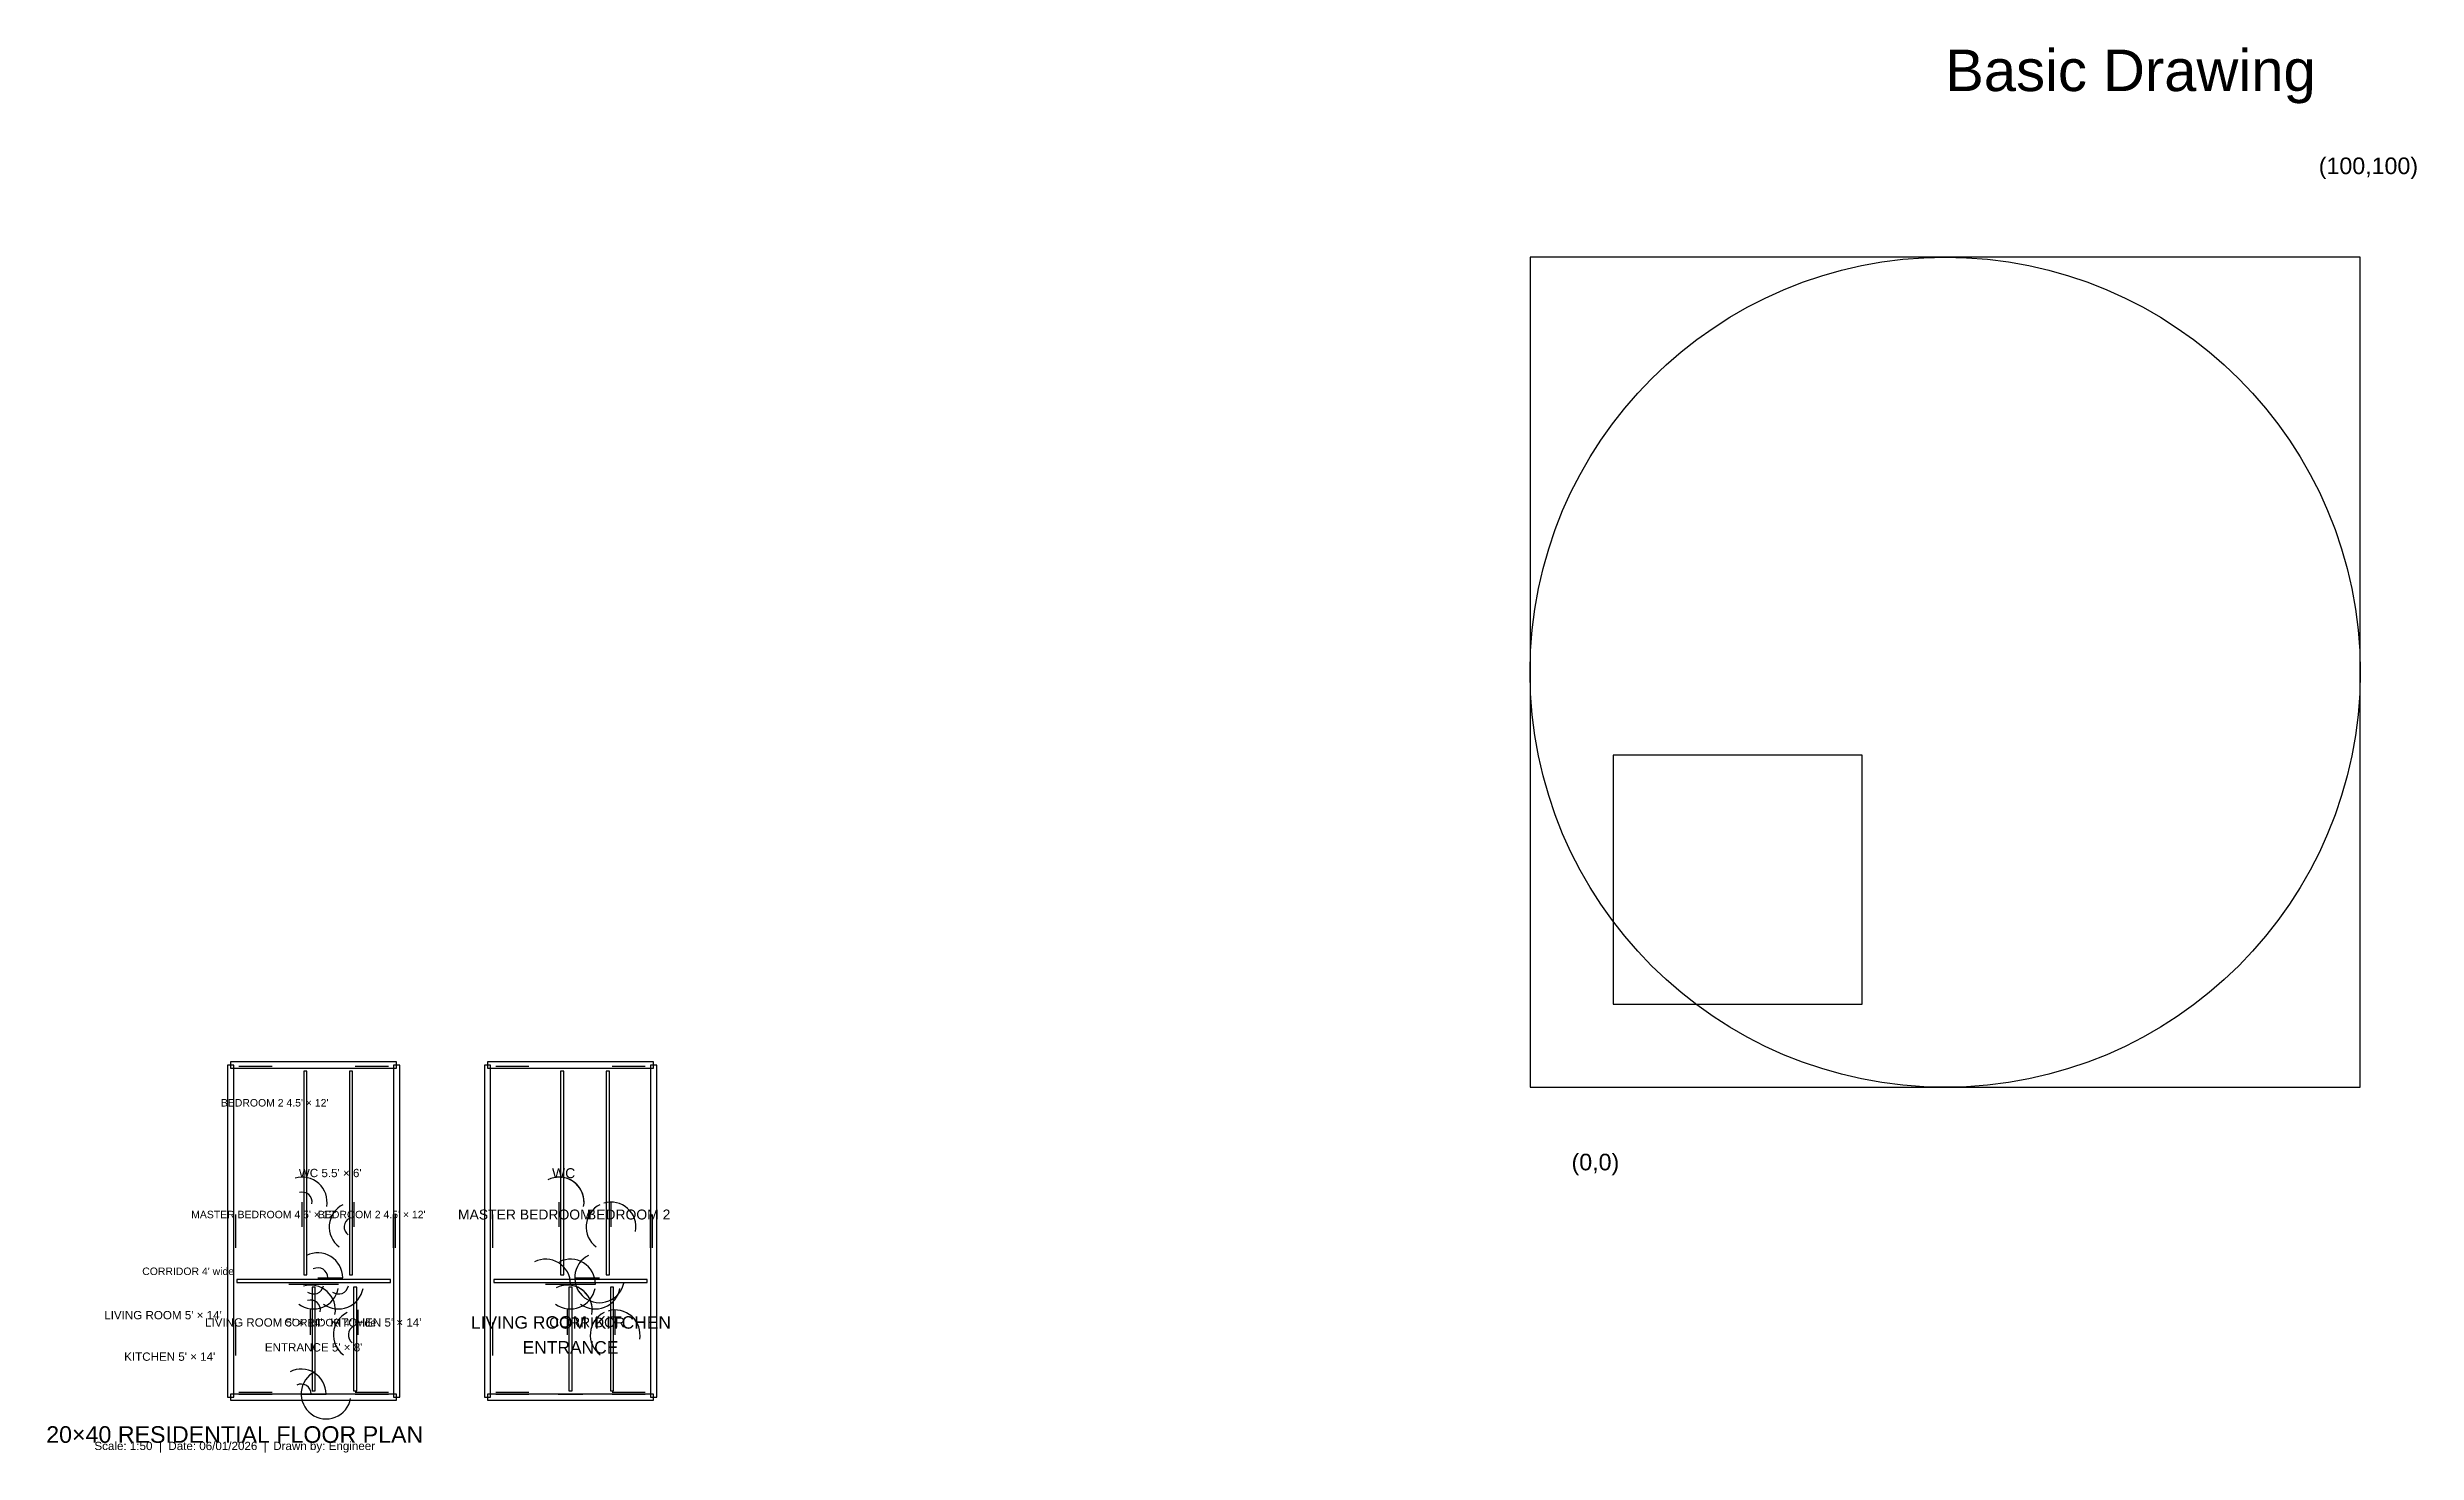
# Model space of a CAD drawing. Header units: inches. Extents: x -22 to 263, y -7 to 163.
import ezdxf
from ezdxf.enums import TextEntityAlignment as Align

# ---------------------------------------------------------------- set-up
doc = ezdxf.new("R2010")
doc.units = ezdxf.units.IN
doc.header["$MEASUREMENT"] = 0
for name, color, linetype in [('DOORS', 3, 'Continuous'), ('PARTITION', 4, 'Continuous'), ('TEXT', 7, 'Continuous'), ('TITLEBLOCK', 7, 'Continuous'), ('WALLS', 1, 'Continuous'), ('WINDOWS', 5, 'Continuous')]:
    doc.layers.add(name, color=color, linetype=linetype)
doc.styles.get("Standard").update_dxf_attribs({"font": 'arial.ttf'})

msp = doc.modelspace()

# ---------------------------------------------------------------- linework, layer by layer
for p, q in [((256.51, 137.32), (156.51, 137.32)), ((156.51, 137.32), (156.51, 37.32)), ((256.51, 137.32), (156.51, 137.32)), ((156.51, 137.32), (156.51, 37.32)), ((256.51, 137.32), (156.51, 137.32)), ((156.51, 137.32), (156.51, 37.32)), ((256.51, 137.32), (156.51, 137.32)), ((156.51, 137.32), (156.51, 37.32)), ((256.51, 37.32), (256.51, 137.32)), ((256.51, 37.32), (256.51, 137.32)), ((256.51, 37.32), (256.51, 137.32)), ((256.51, 37.32), (256.51, 137.32)), ((196.51, 77.32), (166.51, 77.32)), ((166.51, 77.32), (166.51, 47.32)), ((196.51, 77.32), (166.51, 77.32)), ((166.51, 77.32), (166.51, 47.32)), ((196.51, 77.32), (166.51, 77.32)), ((166.51, 77.32), (166.51, 47.32)), ((196.51, 47.32), (196.51, 77.32)), ((196.51, 47.32), (196.51, 77.32)), ((196.51, 47.32), (196.51, 77.32)), ((166.51, 47.32), (196.51, 47.32)), ((166.51, 47.32), (196.51, 47.32)), ((166.51, 47.32), (196.51, 47.32)), ((156.51, 37.32), (256.51, 37.32)), ((156.51, 37.32), (256.51, 37.32)), ((156.51, 37.32), (256.51, 37.32)), ((156.51, 37.32), (256.51, 37.32))]:
    msp.add_line(p, q)
msp.add_circle((206.51, 87.32), 50)
msp.add_circle((206.51, 87.32), 50)
msp.add_circle((206.51, 87.32), 50)
msp.add_circle((206.51, 87.32), 50)
at = {"layer": 'DOORS', "color": 3}
for p, q in [((8.62, 20.5), (8.62, 23.5)), ((8.62, 20.5), (8.62, 23.5)), ((14.88, 20.5), (14.88, 23.5)), ((14.88, 20.5), (14.88, 23.5)), ((39.57, 20.5), (39.57, 23.5)), ((39.57, 20.5), (39.57, 23.5)), ((45.82, 20.5), (45.82, 23.5)), ((45.82, 20.5), (45.82, 23.5)), ((10.5, 14.38), (13.5, 14.38)), ((10.5, 14.38), (13.5, 14.38)), ((41.44, 14.38), (44.44, 14.38)), ((41.44, 14.38), (44.44, 14.38)), ((7, 13.62), (10, 13.62)), ((7, 13.62), (10, 13.62)), ((10, 13.62), (13, 13.62)), ((10, 13.62), (13, 13.62)), ((37.94, 13.62), (40.94, 13.62)), ((37.94, 13.62), (40.94, 13.62)), ((40.94, 13.62), (43.94, 13.62)), ((40.94, 13.62), (43.94, 13.62)), ((9.62, 7.5), (9.62, 10.5)), ((9.62, 7.5), (9.62, 10.5)), ((15.38, 7.5), (15.38, 10.5)), ((15.38, 7.5), (15.38, 10.5)), ((40.57, 7.5), (40.57, 10.5)), ((40.57, 7.5), (40.57, 10.5)), ((46.32, 7.5), (46.32, 10.5)), ((46.32, 7.5), (46.32, 10.5)), ((8.5, 0.38), (11.5, 0.38)), ((8.5, 0.38), (11.5, 0.38)), ((39.44, 0.38), (42.44, 0.38)), ((39.44, 0.38), (42.44, 0.38))]:
    msp.add_line(p, q, dxfattribs=at)
for centre, radius, start, end in [((8.62, 23.5), 3, 349.8605, 106.4806), ((39.57, 23.5), 3, 349.8605, 106.4806), ((8.62, 23.5), 1.2, 349.8605, 106.4806), ((14.88, 20.5), 3, 116.6202, 233.2403), ((45.82, 20.5), 3, 116.6202, 233.2403), ((14.88, 20.5), 1.2, 116.6202, 233.2403), ((10.5, 14.38), 3, 0, 116.6202), ((10.5, 14.38), 1.2, 0, 116.6202), ((37.94, 13.62), 3, 0, 116.6202), ((40.94, 13.62), 3, 0, 116.6202), ((10, 13.62), 3, 233.2403, 349.8605), ((9.62, 10.5), 3, 349.8605, 106.4806), ((10, 13.62), 1.2, 233.2403, 349.8605), ((9.62, 10.5), 1.2, 349.8605, 106.4806), ((13, 13.62), 3, 233.2403, 349.8605), ((13, 13.62), 1.2, 233.2403, 349.8605), ((40.57, 10.5), 3, 349.8605, 106.4806), ((44.44, 14.38), 3, 233.2403, 349.8605), ((15.38, 7.5), 3, 116.6202, 233.2403), ((15.38, 7.5), 1.2, 116.6202, 233.2403), ((46.32, 7.5), 3, 116.6202, 233.2403), ((8.5, 0.38), 3, 0, 116.6202), ((8.5, 0.38), 1.2, 0, 116.6202), ((11.5, 0.38), 3, 233.2403, 349.8605)]:
    msp.add_arc(centre, radius, start, end, dxfattribs=at)
at = {"layer": 'DOORS'}
for centre, start, end in [((39.57, 23.5), 0, 116.6202), ((45.82, 20.5), 349.8605, 106.4806), ((44.44, 14.38), 116.6202, 233.2403), ((40.94, 13.62), 233.2403, 349.8605), ((40.57, 10.5), 0, 116.6202), ((43.94, 13.62), 233.2403, 349.8605), ((46.32, 7.5), 349.8605, 106.4806), ((11.5, 0.38), 116.6202, 233.2403)]:
    msp.add_arc(centre, 3, start, end, dxfattribs=at)
at = {"layer": 'PARTITION'}
for p, q in [((9.19, 39.25), (8.81, 39.25)), ((8.81, 39.25), (8.81, 14.75)), ((9.19, 39.25), (8.81, 39.25)), ((8.81, 39.25), (8.81, 14.75)), ((9.19, 14.75), (9.19, 39.25)), ((9.19, 14.75), (9.19, 39.25)), ((14.69, 39.25), (14.31, 39.25)), ((14.31, 39.25), (14.31, 14.75)), ((14.69, 39.25), (14.31, 39.25)), ((14.31, 39.25), (14.31, 14.75)), ((14.69, 14.75), (14.69, 39.25)), ((14.69, 14.75), (14.69, 39.25)), ((40.13, 39.25), (39.75, 39.25)), ((39.75, 39.25), (39.75, 14.75)), ((40.13, 39.25), (39.75, 39.25)), ((39.75, 39.25), (39.75, 14.75)), ((40.13, 14.75), (40.13, 39.25)), ((40.13, 14.75), (40.13, 39.25)), ((45.63, 39.25), (45.25, 39.25)), ((45.25, 39.25), (45.25, 14.75)), ((45.63, 39.25), (45.25, 39.25)), ((45.25, 39.25), (45.25, 14.75)), ((45.63, 14.75), (45.63, 39.25)), ((45.63, 14.75), (45.63, 39.25)), ((8.81, 14.75), (9.19, 14.75)), ((8.81, 14.75), (9.19, 14.75)), ((14.31, 14.75), (14.69, 14.75)), ((14.31, 14.75), (14.69, 14.75)), ((39.75, 14.75), (40.13, 14.75)), ((39.75, 14.75), (40.13, 14.75)), ((45.25, 14.75), (45.63, 14.75)), ((45.25, 14.75), (45.63, 14.75)), ((19.25, 14.19), (0.75, 14.19)), ((0.75, 14.19), (0.75, 13.81)), ((19.25, 14.19), (0.75, 14.19)), ((0.75, 14.19), (0.75, 13.81)), ((0.75, 13.81), (19.25, 13.81)), ((0.75, 13.81), (19.25, 13.81)), ((10.19, 13.25), (9.81, 13.25)), ((9.81, 13.25), (9.81, 0.75)), ((10.19, 13.25), (9.81, 13.25)), ((9.81, 13.25), (9.81, 0.75)), ((10.19, 0.75), (10.19, 13.25)), ((10.19, 0.75), (10.19, 13.25)), ((15.19, 13.25), (14.81, 13.25)), ((14.81, 13.25), (14.81, 0.75)), ((15.19, 13.25), (14.81, 13.25)), ((14.81, 13.25), (14.81, 0.75)), ((15.19, 0.75), (15.19, 13.25)), ((15.19, 0.75), (15.19, 13.25)), ((19.25, 13.81), (19.25, 14.19)), ((19.25, 13.81), (19.25, 14.19)), ((50.19, 14.19), (31.69, 14.19)), ((31.69, 14.19), (31.69, 13.81)), ((50.19, 14.19), (31.69, 14.19)), ((31.69, 14.19), (31.69, 13.81)), ((31.69, 13.81), (50.19, 13.81)), ((31.69, 13.81), (50.19, 13.81)), ((41.13, 13.25), (40.75, 13.25)), ((40.75, 13.25), (40.75, 0.75)), ((41.13, 13.25), (40.75, 13.25)), ((40.75, 13.25), (40.75, 0.75)), ((41.13, 0.75), (41.13, 13.25)), ((41.13, 0.75), (41.13, 13.25)), ((46.13, 13.25), (45.75, 13.25)), ((45.75, 13.25), (45.75, 0.75)), ((46.13, 13.25), (45.75, 13.25)), ((45.75, 13.25), (45.75, 0.75)), ((46.13, 0.75), (46.13, 13.25)), ((46.13, 0.75), (46.13, 13.25)), ((50.19, 13.81), (50.19, 14.19)), ((50.19, 13.81), (50.19, 14.19)), ((9.81, 0.75), (10.19, 0.75)), ((9.81, 0.75), (10.19, 0.75)), ((14.81, 0.75), (15.19, 0.75)), ((14.81, 0.75), (15.19, 0.75)), ((40.75, 0.75), (41.13, 0.75)), ((40.75, 0.75), (41.13, 0.75)), ((45.75, 0.75), (46.13, 0.75)), ((45.75, 0.75), (46.13, 0.75))]:
    msp.add_line(p, q, dxfattribs=at)
at = {"layer": 'WALLS'}
for p, q in [((-0.38, 40), (-0.38, 0)), ((0.38, 40), (-0.38, 40)), ((-0.38, 40), (-0.38, 0)), ((0.38, 40), (-0.38, 40)), ((20, 40.38), (0, 40.38)), ((0, 40.38), (0, 39.62)), ((20, 40.38), (0, 40.38)), ((0, 40.38), (0, 39.62)), ((0.38, 0), (0.38, 40)), ((0.38, 0), (0.38, 40)), ((20.38, 40), (19.62, 40)), ((19.62, 40), (19.62, 0)), ((20.38, 40), (19.62, 40)), ((19.62, 40), (19.62, 0)), ((20, 39.62), (20, 40.38)), ((20, 39.62), (20, 40.38)), ((20.38, 0), (20.38, 40)), ((20.38, 0), (20.38, 40)), ((30.57, 40), (30.57, 0)), ((31.32, 40), (30.57, 40)), ((30.57, 40), (30.57, 0)), ((31.32, 40), (30.57, 40)), ((50.94, 40.38), (30.94, 40.38)), ((30.94, 40.38), (30.94, 39.62)), ((50.94, 40.38), (30.94, 40.38)), ((30.94, 40.38), (30.94, 39.62)), ((31.32, 0), (31.32, 40)), ((31.32, 0), (31.32, 40)), ((51.32, 40), (50.57, 40)), ((50.57, 40), (50.57, 0)), ((51.32, 40), (50.57, 40)), ((50.57, 40), (50.57, 0)), ((50.94, 39.62), (50.94, 40.38)), ((50.94, 39.62), (50.94, 40.38)), ((51.32, 0), (51.32, 40)), ((51.32, 0), (51.32, 40)), ((0, 39.62), (20, 39.62)), ((0, 39.62), (20, 39.62)), ((30.94, 39.62), (50.94, 39.62)), ((30.94, 39.62), (50.94, 39.62)), ((-0.38, 0), (0.38, 0)), ((-0.38, 0), (0.38, 0)), ((20, 0.38), (0, 0.38)), ((0, 0.38), (0, -0.38)), ((20, 0.38), (0, 0.38)), ((0, 0.38), (0, -0.38)), ((19.62, 0), (20.38, 0)), ((19.62, 0), (20.38, 0)), ((20, -0.38), (20, 0.38)), ((20, -0.38), (20, 0.38)), ((30.57, 0), (31.32, 0)), ((30.57, 0), (31.32, 0)), ((50.94, 0.38), (30.94, 0.38)), ((30.94, 0.38), (30.94, -0.38)), ((50.94, 0.38), (30.94, 0.38)), ((30.94, 0.38), (30.94, -0.38)), ((50.57, 0), (51.32, 0)), ((50.57, 0), (51.32, 0)), ((50.94, -0.38), (50.94, 0.38)), ((50.94, -0.38), (50.94, 0.38)), ((0, -0.38), (20, -0.38)), ((0, -0.38), (20, -0.38)), ((30.94, -0.38), (50.94, -0.38)), ((30.94, -0.38), (50.94, -0.38))]:
    msp.add_line(p, q, dxfattribs=at)
at = {"layer": 'WINDOWS', "color": 5}
for p, q in [((1, 39.88), (5, 39.88)), ((1, 39.88), (5, 39.88)), ((1, 39.62), (5, 39.62)), ((1, 39.62), (5, 39.62)), ((15, 39.88), (19, 39.88)), ((15, 39.88), (19, 39.88)), ((15, 39.62), (19, 39.62)), ((15, 39.62), (19, 39.62)), ((31.94, 39.88), (35.94, 39.88)), ((31.94, 39.88), (35.94, 39.88)), ((31.94, 39.62), (35.94, 39.62)), ((31.94, 39.62), (35.94, 39.62)), ((45.94, 39.88), (49.94, 39.88)), ((45.94, 39.88), (49.94, 39.88)), ((45.94, 39.62), (49.94, 39.62)), ((45.94, 39.62), (49.94, 39.62)), ((0.38, 18), (0.38, 22)), ((0.38, 18), (0.38, 22)), ((0.62, 18), (0.62, 22)), ((0.62, 18), (0.62, 22)), ((19.62, 18), (19.62, 22)), ((19.62, 18), (19.62, 22)), ((19.88, 18), (19.88, 22)), ((19.88, 18), (19.88, 22)), ((31.32, 18), (31.32, 22)), ((31.32, 18), (31.32, 22)), ((31.57, 18), (31.57, 22)), ((31.57, 18), (31.57, 22)), ((50.57, 18), (50.57, 22)), ((50.57, 18), (50.57, 22)), ((50.82, 18), (50.82, 22)), ((50.82, 18), (50.82, 22)), ((0.38, 5), (0.38, 9)), ((0.38, 5), (0.38, 9)), ((0.62, 5), (0.62, 9)), ((0.62, 5), (0.62, 9)), ((31.32, 5), (31.32, 9)), ((31.32, 5), (31.32, 9)), ((31.57, 5), (31.57, 9)), ((31.57, 5), (31.57, 9)), ((1, 0.62), (5, 0.62)), ((1, 0.62), (5, 0.62)), ((1, 0.38), (5, 0.38)), ((1, 0.38), (5, 0.38)), ((15, 0.62), (19, 0.62)), ((15, 0.62), (19, 0.62)), ((15, 0.38), (19, 0.38)), ((15, 0.38), (19, 0.38)), ((31.94, 0.62), (35.94, 0.62)), ((31.94, 0.62), (35.94, 0.62)), ((31.94, 0.38), (35.94, 0.38)), ((31.94, 0.38), (35.94, 0.38)), ((45.94, 0.62), (49.94, 0.62)), ((45.94, 0.62), (49.94, 0.62)), ((45.94, 0.38), (49.94, 0.38)), ((45.94, 0.38), (49.94, 0.38))]:
    msp.add_line(p, q, dxfattribs=at)

# ---------------------------------------------------------------- texts
for s, height, p in [('Basic Drawing', 5, (206.51, 157.32)), ('Basic Drawing', 5, (206.51, 157.32)), ('(100,100)', 2, (251.51, 147.32)), ('(100,100)', 2, (251.51, 147.32)), ('(0,0)', 2, (161.51, 27.32)), ('(0,0)', 2, (161.51, 27.32))]:
    msp.add_text(s, height=height).set_placement(p)
at = {"layer": 'TEXT', "color": 7}
for s, height, p in [("BEDROOM 2^J4.5' × 12'", 0.9, (5.31, 35.46)), ("WC^J5.5' × 6'", 1, (12, 27)), ("WC^J5.5' × 6'", 1, (12, 27)), ('WC', 1.2, (40.11, 26.98)), ('WC', 1.2, (40.11, 26.98)), ("MASTER^JBEDROOM^J4.5' × 12'", 0.9, (4, 22)), ("MASTER^JBEDROOM^J4.5' × 12'", 0.9, (4, 22)), ("BEDROOM 2^J4.5' × 12'", 0.9, (17, 22)), ('MASTER^JBEDROOM', 1.2, (35.44, 22)), ('MASTER^JBEDROOM', 1.2, (35.44, 22)), ('BEDROOM 2', 1.2, (47.94, 22)), ('BEDROOM 2', 1.2, (47.94, 22)), ("CORRIDOR^J4' wide", 0.9, (-5.11, 15.18)), ("LIVING ROOM^J5' × 14'", 1, (-8.14, 9.88)), ("LIVING ROOM^J5' × 14'", 1, (4, 9)), ("CORRIDOR^J4' wide", 0.9, (12, 9)), ("KITCHEN^J5' × 14'", 1, (17.5, 9)), ('LIVING ROOM', 1.5, (35.94, 9)), ('LIVING ROOM', 1.5, (35.94, 9)), ('CORRIDOR', 1.2, (42.94, 9)), ('CORRIDOR', 1.2, (42.94, 9)), ('KITCHEN', 1.5, (48.44, 9)), ('KITCHEN', 1.5, (48.44, 9)), ("ENTRANCE^J5' × 8'", 1, (10, 6)), ("ENTRANCE^J5' × 8'", 1, (10, 6)), ('ENTRANCE', 1.5, (40.94, 6)), ('ENTRANCE', 1.5, (40.94, 6)), ("KITCHEN^J5' × 14'", 1, (-7.33, 4.88))]:
    msp.add_text(s, height=height, dxfattribs=at).set_placement(p, align=Align.MIDDLE)
at = {"layer": 'TITLEBLOCK', "color": 7}
for s, height, p in [('20×40 RESIDENTIAL FLOOR PLAN', 2, (0.5, -4.5)), ('Scale: 1:50  |  Date: 06/01/2026  |  Drawn by: Engineer', 1, (0.5, -6)), ('Scale: 1:50  |  Date: 06/01/2026  |  Drawn by: Engineer', 1, (0.5, -6)), ('Scale: 1:50  |  Date: 06/01/2026  |  Drawn by: Engineer', 1, (0.5, -6)), ('Scale: 1:50  |  Date: 06/01/2026  |  Drawn by: Engineer', 1, (0.5, -6))]:
    msp.add_text(s, height=height, dxfattribs=at).set_placement(p, align=Align.MIDDLE)

doc.saveas('drawing.dxf')
